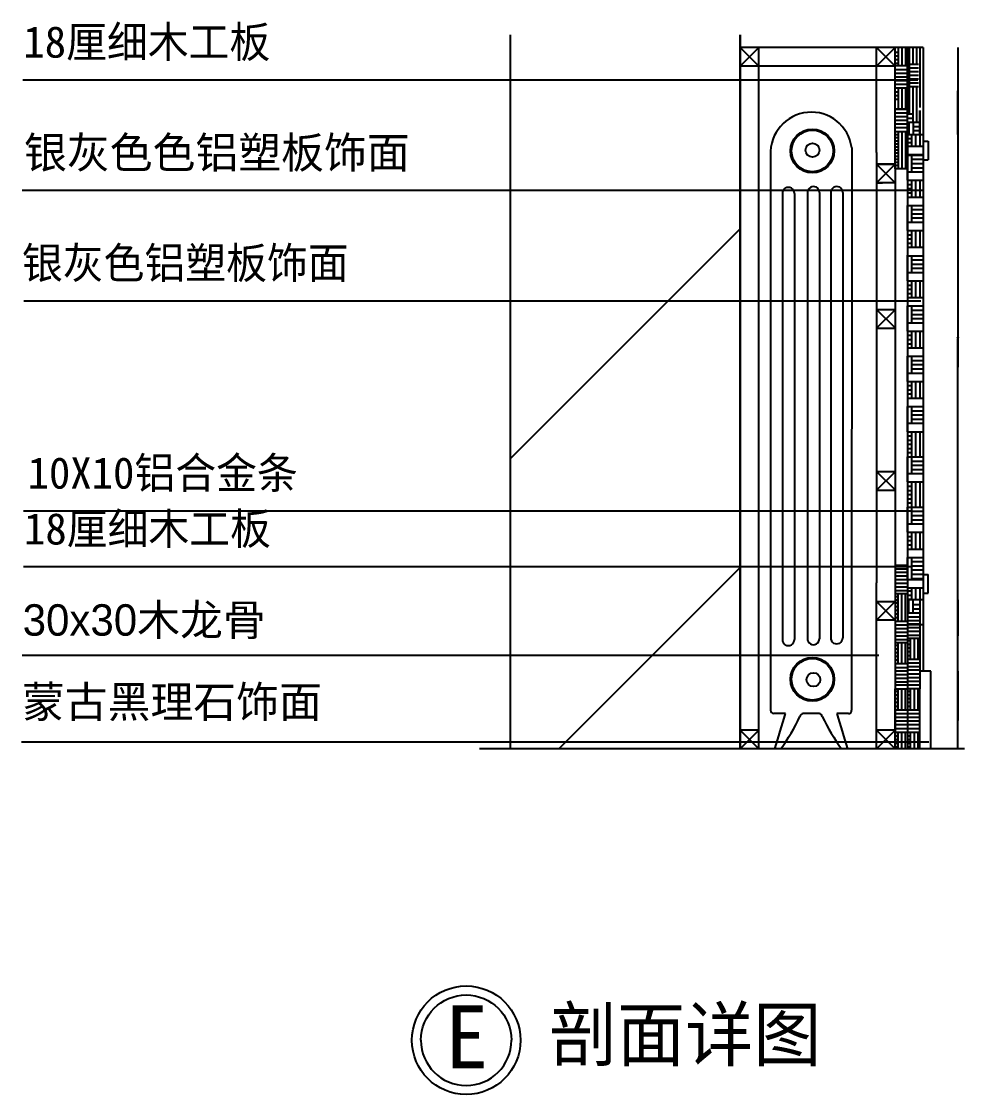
# Model space of a CAD drawing. Header units: metres. Extents: x 278507 to 282763, y -2092 to -900.
# Drawn here: x 278507 to 279408, y -1924 to -900 of the extents above; entities that cross this region are included whole.
import ezdxf

# ---------------------------------------------------------------- set-up
doc = ezdxf.new("R2010")
doc.units = ezdxf.units.M
for name, color, linetype in [('10', 8, 'Continuous'), ('11', 3, 'Continuous'), ('17', 1, 'Continuous'), ('20', 1, 'Continuous'), ('3', 2, 'Continuous'), ('7', 7, 'Continuous'), ('8', 7, 'Continuous')]:
    doc.layers.add(name, color=color, linetype=linetype)
doc.dimstyles.get("Standard").update_dxf_attribs({"dimtxt": 2.5, "dimasz": 2.5, "dimexe": 1.25, "dimexo": 0.625, "dimtad": 1, "dimcen": 2.5, "dimazin": 3, "dimtfac": 1, "dimtmove": 0, "dimatfit": 3})

# ---------------------------------------------------------------- blocks, each defined once
blk = doc.blocks.new('HY-4')
at = {"layer": '20'}
for points in [[(-5, 0, -1), (5, 0, -1)], [(-5, 0, 1), (5, 0, 1)]]:
    blk.add_lwpolyline(points, format="xyb", dxfattribs=at)
blk.add_circle((0, 0), 6, dxfattribs=at)
blk.add_circle((0, 0), 6, dxfattribs=at)
blk = doc.blocks.new('_CLOSEDFILLED')
at = {"color": 0, "linetype": 'BYBLOCK'}
blk.add_solid([(-1, 0.2), (0, 0), (-1, -0.2)], dxfattribs=at)
blk = doc.blocks.new('*D5')
for p, q in [((279401.4, -924.84), (279401.4, -1202.81)), ((279401.15, -1202.81), (279400.9, -1202.81)), ((279401.4, -1594.47), (279401.4, -1202.81)), ((279401.4, -1202.81), (279401.4, -1202.81)), ((279401.65, -1202.81), (279401.9, -1202.81))]:
    blk.add_line(p, q)
at = {"layer": 'Defpoints'}
for p in [(279401.4, -924.84), (279401.4, -1202.81), (279401.4, -1594.47)]:
    blk.add_point(p, dxfattribs=at)
at = {"layer": '7', "xscale": 0.25, "yscale": 0.25}
blk.add_blockref('_CLOSEDFILLED', (279401.4, -1202.81), dxfattribs=at)
at = {"layer": '7', "xscale": 0.25, "yscale": 0.25, "rotation": 180}
blk.add_blockref('_CLOSEDFILLED', (279401.4, -1202.81), dxfattribs=at)
at = {"layer": '7', "insert": (279401.4, -1201.685), "char_height": 1, "attachment_point": 5}
blk.add_mtext('1000', dxfattribs=at)
blk = doc.blocks.new('*D6')
for p, q in [((279401.4, -1007.98), (279401.4, -1230.05)), ((279401.15, -1230.05), (279400.9, -1230.05)), ((279401.4, -1452.07), (279401.4, -1230.05)), ((279401.4, -1230.05), (279401.4, -1230.05)), ((279401.65, -1230.05), (279401.9, -1230.05))]:
    blk.add_line(p, q)
at = {"layer": 'Defpoints'}
for p in [(279401.4, -1007.98), (279401.4, -1230.05), (279401.4, -1452.07)]:
    blk.add_point(p, dxfattribs=at)
at = {"layer": '7', "xscale": 0.25, "yscale": 0.25}
blk.add_blockref('_CLOSEDFILLED', (279401.4, -1230.05), dxfattribs=at)
at = {"layer": '7', "xscale": 0.25, "yscale": 0.25, "rotation": 180}
blk.add_blockref('_CLOSEDFILLED', (279401.4, -1230.05), dxfattribs=at)
at = {"layer": '7', "insert": (279401.4, -1228.925), "char_height": 1, "attachment_point": 5}
blk.add_mtext('610', dxfattribs=at)
blk = doc.blocks.new('*D10')
for p, q in [((279401.4, -1520.37), (279401.4, -1567.22)), ((279401.15, -1567.22), (279400.9, -1567.22)), ((279401.4, -1594.47), (279401.4, -1567.22)), ((279401.4, -1567.22), (279401.4, -1567.22)), ((279401.65, -1567.22), (279401.9, -1567.22))]:
    blk.add_line(p, q)
at = {"layer": 'Defpoints'}
for p in [(279401.4, -1520.37), (279401.4, -1567.22), (279401.4, -1594.47)]:
    blk.add_point(p, dxfattribs=at)
at = {"layer": '7', "xscale": 0.25, "yscale": 0.25}
blk.add_blockref('_CLOSEDFILLED', (279401.4, -1567.22), dxfattribs=at)
at = {"layer": '7', "xscale": 0.25, "yscale": 0.25, "rotation": 180}
blk.add_blockref('_CLOSEDFILLED', (279401.4, -1567.22), dxfattribs=at)
at = {"layer": '7', "insert": (279401.4, -1566.095), "char_height": 1, "attachment_point": 5}
blk.add_mtext('120', dxfattribs=at)
blk = doc.blocks.new('*D11')
for p, q in [((279401.4, -1452.07), (279401.4, -1486.58)), ((279401.15, -1486.58), (279400.9, -1486.58)), ((279401.4, -1520.37), (279401.4, -1486.58)), ((279401.4, -1486.58), (279401.4, -1486.58)), ((279401.65, -1486.58), (279401.9, -1486.58))]:
    blk.add_line(p, q)
at = {"layer": 'Defpoints'}
for p in [(279401.4, -1452.07), (279401.4, -1486.58), (279401.4, -1520.37)]:
    blk.add_point(p, dxfattribs=at)
at = {"layer": '7', "xscale": 0.25, "yscale": 0.25}
blk.add_blockref('_CLOSEDFILLED', (279401.4, -1486.58), dxfattribs=at)
at = {"layer": '7', "xscale": 0.25, "yscale": 0.25, "rotation": 180}
blk.add_blockref('_CLOSEDFILLED', (279401.4, -1486.58), dxfattribs=at)
at = {"layer": '7', "insert": (279401.4, -1485.455), "char_height": 1, "attachment_point": 5}
blk.add_mtext('135', dxfattribs=at)
blk = doc.blocks.new('*D19')
for p, q in [((279401.4, -924.84), (279401.4, -966.7)), ((279401.15, -966.7), (279400.9, -966.7)), ((279401.4, -1007.98), (279401.4, -966.7)), ((279401.4, -966.7), (279401.4, -966.7)), ((279401.65, -966.7), (279401.9, -966.7))]:
    blk.add_line(p, q)
at = {"layer": 'Defpoints'}
for p in [(279401.4, -924.84), (279401.4, -966.7), (279401.4, -1007.98)]:
    blk.add_point(p, dxfattribs=at)
at = {"layer": '7', "xscale": 0.25, "yscale": 0.25}
blk.add_blockref('_CLOSEDFILLED', (279401.4, -966.7), dxfattribs=at)
at = {"layer": '7', "xscale": 0.25, "yscale": 0.25, "rotation": 180}
blk.add_blockref('_CLOSEDFILLED', (279401.4, -966.7), dxfattribs=at)
at = {"layer": '7', "insert": (279401.4, -965.575), "char_height": 1, "attachment_point": 5}
blk.add_mtext('135', dxfattribs=at)

msp = doc.modelspace()

# ---------------------------------------------------------------- hatches: boundary and pattern name
at = {"layer": '10'}
h = msp.add_hatch(dxfattribs=at)
h.set_pattern_fill('ANSI32', scale=72)
h.paths.add_polyline_path([(278974.35, -1594.47), (279193.61, -1594.47), (279193.61, -912.99), (278974.35, -912.99)])

# ---------------------------------------------------------------- linework, layer by layer
msp.add_line((279211.38, -1594.47), (279193.61, -1594.47))
for p, q in [((279341.53, -929.28), (279344.56, -929.28)), ((279344.56, -924.84), (279344.56, -942.26)), ((279348.12, -924.84), (279348.12, -942.26)), ((279351.67, -924.84), (279351.67, -942.26)), ((279353.38, -926.57), (279355.23, -926.57)), ((279353.38, -930.13), (279355.23, -930.13)), ((279355.23, -940.79), (279355.23, -924.84)), ((279358.78, -940.79), (279358.78, -924.84)), ((279362.34, -940.79), (279362.34, -924.84)), ((279341.53, -932.83), (279344.56, -932.83)), ((279341.53, -936.39), (279344.56, -936.39)), ((279341.53, -939.94), (279344.56, -939.94)), ((279341.53, -942.26), (279353.38, -942.26)), ((279341.53, -942.26), (279344.56, -942.26)), ((279353.38, -933.68), (279355.23, -933.68)), ((279353.38, -937.24), (279355.23, -937.24)), ((279353.38, -940.79), (279355.23, -940.79)), ((279355.23, -962.13), (279355.23, -940.79)), ((279355.23, -940.79), (279364.05, -940.79)), ((279341.53, -945.82), (279353.38, -945.82)), ((279341.53, -949.37), (279353.38, -949.37)), ((279355.23, -944.35), (279364.05, -944.35)), ((279355.23, -947.9), (279364.05, -947.9)), ((279355.23, -951.46), (279364.05, -951.46)), ((279341.53, -952.93), (279353.38, -952.93)), ((279341.53, -956.49), (279353.38, -956.49)), ((279341.53, -960.04), (279353.38, -960.04)), ((279353.38, -962.13), (279355.23, -962.13)), ((279355.23, -955.02), (279364.05, -955.02)), ((279355.23, -958.57), (279364.05, -958.57)), ((279355.23, -962.13), (279364.05, -962.13)), ((279355.23, -988.34), (279355.23, -962.13)), ((279358.78, -996.34), (279358.78, -962.13)), ((279362.34, -996.34), (279362.34, -962.13)), ((279341.53, -963.6), (279344.56, -963.6)), ((279341.53, -963.6), (279344.56, -963.6)), ((279341.53, -967.15), (279344.56, -967.15)), ((279341.53, -970.71), (279344.56, -970.71)), ((279344.56, -963.6), (279353.38, -963.6)), ((279344.56, -963.6), (279353.38, -963.6)), ((279344.56, -963.6), (279344.56, -983.69)), ((279348.12, -963.6), (279348.12, -983.69)), ((279351.67, -963.6), (279351.67, -983.69)), ((279353.38, -965.68), (279355.23, -965.68)), ((279353.38, -969.24), (279355.23, -969.24)), ((279353.38, -972.79), (279355.23, -972.79)), ((279341.53, -974.26), (279344.56, -974.26)), ((279353.38, -976.35), (279355.23, -976.35)), ((279353.38, -979.9), (279355.23, -979.9)), ((279341.53, -983.69), (279353.38, -983.69)), ((279353.38, -983.69), (279341.53, -983.69)), ((279341.53, -987.25), (279353.38, -987.25)), ((279341.53, -990.81), (279353.38, -990.81)), ((279344.56, -983.69), (279353.38, -983.69)), ((279353.38, -988.34), (279358.83, -988.34)), ((279353.38, -992.34), (279358.83, -992.34)), ((279341.53, -994.36), (279353.38, -994.36)), ((279341.53, -997.92), (279353.38, -997.92)), ((279341.53, -1001.47), (279353.38, -1001.47)), ((279353.38, -996.34), (279358.83, -996.34)), ((279354.83, -996.34), (279354.83, -1007.98)), ((279358.83, -996.34), (279365.24, -996.34)), ((279358.83, -996.34), (279358.83, -1007.98)), ((279358.83, -1000.34), (279365.24, -1000.34)), ((279341.53, -1005.03), (279353.38, -1005.03)), ((279341.53, -1007.98), (279344.56, -1007.98)), ((279341.53, -1010.94), (279344.56, -1010.94)), ((279341.53, -1013.89), (279344.56, -1013.89)), ((279344.56, -1005.03), (279353.38, -1005.03)), ((279344.56, -1005.03), (279344.56, -1040.76)), ((279348.12, -1005.03), (279348.12, -1040.76)), ((279351.67, -1005.03), (279351.67, -1040.76)), ((279353.38, -1011.69), (279357.42, -1011.69)), ((279357.42, -1019.22), (279357.42, -1007.98)), ((279358.83, -1004.34), (279365.24, -1004.34)), ((279361.42, -1019.22), (279361.42, -1007.98)), ((279365.42, -1019.22), (279365.42, -1007.98)), ((279300.15, -1020.62), (279300.06, -1557.64)), ((279341.53, -1016.85), (279344.56, -1016.85)), ((279341.53, -1019.8), (279344.56, -1019.8)), ((279341.53, -1022.76), (279344.56, -1022.76)), ((279353.38, -1015.69), (279357.42, -1015.69)), ((279222.75, -1027.79), (279222.75, -1557.64)), ((279341.53, -1025.58), (279344.56, -1025.58)), ((279341.53, -1028.54), (279344.56, -1028.54)), ((279341.53, -1031.49), (279344.56, -1031.49)), ((279341.53, -1034.45), (279344.56, -1034.45)), ((279353.38, -1027.69), (279357.42, -1027.69)), ((279353.42, -1051.69), (279353.42, -1027.69)), ((279357.42, -1027.69), (279357.42, -1027.22)), ((279357.42, -1043.69), (279357.42, -1027.69)), ((279357.42, -1027.69), (279368.24, -1027.69)), ((279357.42, -1031.69), (279368.24, -1031.69)), ((279361.42, -1027.69), (279361.42, -1027.22)), ((279365.42, -1027.69), (279365.42, -1027.22)), ((279329.68, -1036.24), (279332.71, -1036.24)), ((279332.71, -1036.24), (279341.53, -1036.24)), ((279341.53, -1037.4), (279344.56, -1037.4)), ((279353.42, -1043.69), (279368.24, -1043.69)), ((279357.42, -1035.69), (279368.24, -1035.69)), ((279357.42, -1039.69), (279368.24, -1039.69)), ((279353.38, -1051.69), (279357.42, -1051.69)), ((279357.42, -1051.69), (279368.24, -1051.69)), ((279357.42, -1067.69), (279357.42, -1051.69)), ((279361.42, -1067.69), (279361.42, -1051.69)), ((279365.42, -1067.69), (279365.42, -1051.69)), ((279233.94, -1064.39), (279233.94, -1489.98)), ((279245.44, -1064.23), (279245.44, -1490.14)), ((279257.86, -1063.54), (279257.86, -1489.13)), ((279269.36, -1063.37), (279269.36, -1489.29)), ((279280.07, -1063.54), (279280.07, -1488.32)), ((279291.57, -1063.37), (279291.57, -1488.49)), ((279353.38, -1055.69), (279357.42, -1055.69)), ((279353.38, -1059.69), (279357.42, -1059.69)), ((279353.38, -1063.69), (279357.42, -1063.69)), ((279353.38, -1067.69), (279368.24, -1067.69)), ((279353.38, -1075.69), (279357.42, -1075.69)), ((279353.42, -1099.69), (279353.42, -1075.69)), ((279357.42, -1091.69), (279357.42, -1075.69)), ((279357.42, -1075.69), (279368.24, -1075.69)), ((279357.42, -1079.69), (279368.24, -1079.69)), ((279357.42, -1083.69), (279368.24, -1083.69)), ((279353.42, -1091.69), (279368.24, -1091.69)), ((279357.42, -1087.69), (279368.24, -1087.69)), ((279353.38, -1099.69), (279357.42, -1099.69)), ((279353.38, -1103.69), (279357.42, -1103.69)), ((279357.42, -1115.69), (279357.42, -1099.69)), ((279357.42, -1099.69), (279368.24, -1099.69)), ((279361.42, -1115.69), (279361.42, -1099.69)), ((279365.42, -1115.69), (279365.42, -1099.69)), ((279353.38, -1107.69), (279357.42, -1107.69)), ((279353.38, -1111.69), (279357.42, -1111.69)), ((279353.38, -1115.69), (279368.24, -1115.69)), ((279353.38, -1123.69), (279357.42, -1123.69)), ((279353.42, -1147.69), (279353.42, -1123.69)), ((279357.42, -1139.69), (279357.42, -1123.69)), ((279357.42, -1123.69), (279368.24, -1123.69)), ((279357.42, -1127.69), (279368.24, -1127.69)), ((279357.42, -1131.69), (279368.24, -1131.69)), ((279357.42, -1135.69), (279368.24, -1135.69)), ((279353.42, -1139.69), (279368.24, -1139.69)), ((279353.38, -1147.69), (279357.42, -1147.69)), ((279353.38, -1151.69), (279357.42, -1151.69)), ((279353.38, -1155.69), (279357.42, -1155.69)), ((279357.42, -1163.69), (279357.42, -1147.69)), ((279357.42, -1147.69), (279368.24, -1147.69)), ((279361.42, -1163.69), (279361.42, -1147.69)), ((279365.42, -1163.69), (279365.42, -1147.69)), ((279353.38, -1159.69), (279357.42, -1159.69)), ((279353.38, -1163.69), (279368.24, -1163.69)), ((279353.38, -1171.69), (279357.42, -1171.69)), ((279353.42, -1195.69), (279353.42, -1171.69)), ((279357.42, -1187.69), (279357.42, -1171.69)), ((279357.42, -1171.69), (279368.24, -1171.69)), ((279357.42, -1175.69), (279368.24, -1175.69)), ((279353.42, -1187.69), (279368.24, -1187.69)), ((279357.42, -1179.69), (279368.24, -1179.69)), ((279357.42, -1183.69), (279368.24, -1183.69)), ((279353.38, -1195.69), (279357.42, -1195.69)), ((279357.42, -1211.69), (279357.42, -1195.69)), ((279357.42, -1195.69), (279368.24, -1195.69)), ((279361.42, -1211.69), (279361.42, -1195.69)), ((279365.42, -1211.69), (279365.42, -1195.69)), ((279353.38, -1199.69), (279357.42, -1199.69)), ((279353.38, -1203.69), (279357.42, -1203.69)), ((279353.38, -1207.69), (279357.42, -1207.69)), ((279353.38, -1211.69), (279368.24, -1211.69)), ((279353.38, -1219.69), (279357.42, -1219.69)), ((279353.42, -1243.69), (279353.42, -1219.69)), ((279357.42, -1235.69), (279357.42, -1219.69)), ((279357.42, -1219.69), (279368.24, -1219.69)), ((279357.42, -1223.69), (279368.24, -1223.69)), ((279357.42, -1227.69), (279368.24, -1227.69)), ((279353.42, -1235.69), (279368.24, -1235.69)), ((279357.42, -1231.69), (279368.24, -1231.69)), ((279353.38, -1243.69), (279357.42, -1243.69)), ((279353.38, -1247.69), (279357.42, -1247.69)), ((279357.42, -1259.69), (279357.42, -1243.69)), ((279357.42, -1243.69), (279368.24, -1243.69)), ((279361.42, -1259.69), (279361.42, -1243.69)), ((279365.42, -1259.69), (279365.42, -1243.69)), ((279353.38, -1251.69), (279357.42, -1251.69)), ((279353.38, -1255.69), (279357.42, -1255.69)), ((279353.38, -1259.69), (279368.24, -1259.69)), ((279353.38, -1267.69), (279357.42, -1267.69)), ((279353.42, -1291.69), (279353.42, -1267.69)), ((279357.42, -1283.69), (279357.42, -1267.69)), ((279357.42, -1267.69), (279368.24, -1267.69)), ((279357.42, -1271.69), (279368.24, -1271.69)), ((279357.42, -1275.69), (279368.24, -1275.69)), ((279357.42, -1279.69), (279368.24, -1279.69)), ((279353.42, -1283.69), (279368.24, -1283.69)), ((279353.38, -1291.69), (279357.42, -1291.69)), ((279353.38, -1295.69), (279357.42, -1295.69)), ((279353.38, -1299.69), (279357.42, -1299.69)), ((279357.42, -1315.69), (279357.42, -1291.69)), ((279357.42, -1291.69), (279368.24, -1291.69)), ((279361.42, -1315.69), (279361.42, -1291.69)), ((279365.42, -1315.69), (279365.42, -1291.69)), ((279353.38, -1303.69), (279357.42, -1303.69)), ((279353.38, -1307.69), (279357.42, -1307.69)), ((279353.38, -1311.69), (279357.42, -1311.69)), ((279353.38, -1315.69), (279357.42, -1315.69)), ((279353.42, -1339.69), (279353.42, -1315.69)), ((279357.42, -1315.69), (279368.24, -1315.69)), ((279357.42, -1331.69), (279357.42, -1315.69)), ((279357.42, -1319.69), (279368.24, -1319.69)), ((279357.42, -1323.69), (279368.24, -1323.69)), ((279357.42, -1327.69), (279368.24, -1327.69)), ((279353.38, -1339.69), (279357.42, -1339.69)), ((279353.42, -1331.69), (279368.24, -1331.69)), ((279357.42, -1363.69), (279357.42, -1339.69)), ((279357.42, -1339.69), (279368.24, -1339.69)), ((279361.42, -1363.69), (279361.42, -1339.69)), ((279365.42, -1363.69), (279365.42, -1339.69)), ((279353.38, -1343.69), (279357.42, -1343.69)), ((279353.38, -1347.69), (279357.42, -1347.69)), ((279353.38, -1351.69), (279357.42, -1351.69)), ((279353.38, -1355.69), (279357.42, -1355.69)), ((279353.38, -1359.69), (279357.42, -1359.69)), ((279353.38, -1363.69), (279357.42, -1363.69)), ((279353.42, -1387.69), (279353.42, -1363.69)), ((279357.42, -1379.69), (279357.42, -1363.69)), ((279357.42, -1363.69), (279368.24, -1363.69)), ((279357.42, -1367.69), (279368.24, -1367.69)), ((279357.42, -1371.69), (279368.24, -1371.69)), ((279353.42, -1379.69), (279368.24, -1379.69)), ((279357.42, -1375.69), (279368.24, -1375.69)), ((279353.38, -1387.69), (279357.42, -1387.69)), ((279353.38, -1391.69), (279357.42, -1391.69)), ((279357.42, -1403.69), (279357.42, -1387.69)), ((279357.42, -1387.69), (279368.24, -1387.69)), ((279361.42, -1403.69), (279361.42, -1387.69)), ((279365.42, -1403.69), (279365.42, -1387.69)), ((279353.38, -1395.69), (279357.42, -1395.69)), ((279353.38, -1399.69), (279357.42, -1399.69)), ((279353.38, -1403.69), (279368.24, -1403.69)), ((279353.38, -1411.69), (279357.42, -1411.69)), ((279353.42, -1432.84), (279353.42, -1411.69)), ((279357.42, -1432.84), (279357.42, -1411.69)), ((279357.42, -1411.69), (279368.24, -1411.69)), ((279341.53, -1422.57), (279353.38, -1422.57)), ((279357.42, -1415.69), (279368.24, -1415.69)), ((279357.42, -1419.69), (279368.24, -1419.69)), ((279357.42, -1423.69), (279368.24, -1423.69)), ((279341.53, -1425.82), (279353.38, -1425.82)), ((279341.53, -1429.37), (279353.38, -1429.37)), ((279341.53, -1432.63), (279353.38, -1432.63)), ((279357.42, -1427.69), (279368.24, -1427.69)), ((279357.42, -1431.69), (279368.24, -1431.69)), ((279341.53, -1436.18), (279353.38, -1436.18)), ((279341.53, -1439.74), (279353.38, -1439.74)), ((279341.53, -1443.29), (279353.38, -1443.29)), ((279353.38, -1443.69), (279357.42, -1443.69)), ((279357.42, -1452.07), (279357.42, -1440.84)), ((279361.42, -1452.07), (279361.42, -1440.84)), ((279365.42, -1452.07), (279365.42, -1440.84)), ((279341.53, -1446.16), (279353.38, -1446.16)), ((279341.53, -1446.16), (279353.38, -1446.16)), ((279341.53, -1446.16), (279344.56, -1446.16)), ((279341.53, -1449.12), (279344.56, -1449.12)), ((279341.53, -1452.07), (279344.56, -1452.07)), ((279344.56, -1455.03), (279344.56, -1446.16)), ((279344.56, -1446.16), (279353.38, -1446.16)), ((279344.56, -1472.65), (279344.56, -1452.55)), ((279348.12, -1455.03), (279348.12, -1446.16)), ((279348.12, -1472.65), (279348.12, -1452.55)), ((279351.67, -1455.03), (279351.67, -1446.16)), ((279351.67, -1472.65), (279351.67, -1452.55)), ((279353.38, -1447.69), (279357.42, -1447.69)), ((279353.38, -1451.69), (279357.42, -1451.69)), ((279354.83, -1464.7), (279354.83, -1452.07)), ((279358.83, -1464.7), (279358.83, -1452.07)), ((279341.53, -1454.87), (279344.56, -1454.87)), ((279341.53, -1455.03), (279344.56, -1455.03)), ((279341.53, -1455.03), (279344.56, -1455.03)), ((279341.53, -1458.42), (279344.56, -1458.42)), ((279341.53, -1461.98), (279344.56, -1461.98)), ((279353.38, -1464.7), (279358.83, -1464.7)), ((279358.83, -1456.7), (279365.24, -1456.7)), ((279358.83, -1460.7), (279365.24, -1460.7)), ((279358.83, -1464.7), (279365.24, -1464.7)), ((279341.53, -1465.53), (279344.56, -1465.53)), ((279341.53, -1469.09), (279344.56, -1469.09)), ((279341.53, -1472.65), (279344.56, -1472.65)), ((279341.53, -1472.65), (279344.56, -1472.65)), ((279341.53, -1472.65), (279344.56, -1472.65)), ((279341.53, -1472.65), (279353.38, -1472.65)), ((279344.56, -1472.65), (279353.38, -1472.65)), ((279353.38, -1468.29), (279365.24, -1468.29)), ((279353.38, -1471.85), (279365.24, -1471.85)), ((279356.41, -1468.29), (279365.24, -1468.29)), ((279341.53, -1476.2), (279353.38, -1476.2)), ((279341.53, -1479.45), (279353.38, -1479.45)), ((279341.53, -1483.01), (279353.38, -1483.01)), ((279353.38, -1475.1), (279365.24, -1475.1)), ((279353.38, -1478.65), (279365.24, -1478.65)), ((279353.38, -1482.21), (279365.24, -1482.21)), ((279341.53, -1486.56), (279353.38, -1486.56)), ((279341.53, -1490.12), (279353.38, -1490.12)), ((279341.53, -1492.99), (279344.56, -1492.99)), ((279341.53, -1492.99), (279353.38, -1492.99)), ((279341.53, -1495.31), (279344.56, -1495.31)), ((279344.56, -1492.99), (279353.38, -1492.99)), ((279344.56, -1513.09), (279344.56, -1492.99)), ((279348.12, -1513.09), (279348.12, -1492.99)), ((279351.67, -1513.09), (279351.67, -1492.99)), ((279353.38, -1485.76), (279365.24, -1485.76)), ((279353.38, -1488.64), (279365.24, -1488.64)), ((279353.38, -1488.64), (279365.24, -1488.64)), ((279353.38, -1488.64), (279356.41, -1488.64)), ((279353.38, -1490.96), (279356.41, -1490.96)), ((279353.38, -1494.51), (279356.41, -1494.51)), ((279356.41, -1488.64), (279365.24, -1488.64)), ((279356.41, -1508.73), (279356.41, -1488.64)), ((279356.41, -1488.64), (279365.24, -1488.64)), ((279359.97, -1508.73), (279359.97, -1488.64)), ((279363.52, -1508.73), (279363.52, -1488.64)), ((279341.53, -1498.87), (279344.56, -1498.87)), ((279341.53, -1502.42), (279344.56, -1502.42)), ((279353.38, -1498.07), (279356.41, -1498.07)), ((279353.38, -1501.62), (279356.41, -1501.62)), ((279353.38, -1505.18), (279356.41, -1505.18)), ((279341.53, -1505.98), (279344.56, -1505.98)), ((279341.53, -1509.53), (279344.56, -1509.53)), ((279341.53, -1513.09), (279353.38, -1513.09)), ((279341.53, -1513.09), (279344.56, -1513.09)), ((279344.56, -1513.09), (279353.38, -1513.09)), ((279353.38, -1508.73), (279356.41, -1508.73)), ((279353.38, -1508.73), (279365.24, -1508.73)), ((279353.38, -1512.33), (279365.24, -1512.33)), ((279353.38, -1515.89), (279365.24, -1515.89)), ((279356.41, -1508.73), (279365.24, -1508.73)), ((279356.41, -1512.33), (279365.24, -1512.33)), ((279341.53, -1516.65), (279353.38, -1516.65)), ((279341.53, -1519.9), (279353.38, -1519.9)), ((279341.53, -1523.45), (279353.38, -1523.45)), ((279353.38, -1519.14), (279365.24, -1519.14)), ((279353.38, -1522.69), (279365.24, -1522.69)), ((279341.53, -1527.01), (279353.38, -1527.01)), ((279341.53, -1530.56), (279353.38, -1530.56)), ((279341.53, -1533.44), (279353.38, -1533.44)), ((279353.38, -1526.25), (279365.24, -1526.25)), ((279353.38, -1529.8), (279365.24, -1529.8)), ((279353.38, -1533.46), (279365.24, -1533.46)), ((279341.53, -1536.99), (279344.56, -1536.99)), ((279341.53, -1539.31), (279344.56, -1539.31)), ((279341.53, -1542.87), (279344.56, -1542.87)), ((279341.53, -1546.42), (279344.56, -1546.42)), ((279344.56, -1557.09), (279344.56, -1536.99)), ((279344.56, -1536.99), (279353.38, -1536.99)), ((279348.12, -1557.09), (279348.12, -1536.99)), ((279351.67, -1557.09), (279351.67, -1536.99)), ((279365.24, -1536.99), (279353.38, -1536.99)), ((279353.38, -1539.31), (279356.41, -1539.31)), ((279353.38, -1542.87), (279356.41, -1542.87)), ((279353.38, -1546.42), (279356.41, -1546.42)), ((279356.41, -1557.09), (279356.41, -1536.99)), ((279359.97, -1557.09), (279359.97, -1536.99)), ((279363.52, -1557.09), (279363.52, -1536.99)), ((279341.53, -1549.98), (279344.56, -1549.98)), ((279341.53, -1553.53), (279344.56, -1553.53)), ((279353.38, -1549.98), (279356.41, -1549.98)), ((279353.38, -1553.53), (279356.41, -1553.53)), ((279236.83, -1560.75), (279225.86, -1560.75)), ((279268.94, -1560.75), (279253.87, -1560.75)), ((279296.95, -1560.75), (279285.98, -1560.75)), ((279341.53, -1557.09), (279344.56, -1557.09)), ((279341.53, -1560.65), (279353.38, -1560.65)), ((279341.53, -1564.2), (279353.38, -1564.2)), ((279344.56, -1557.09), (279353.38, -1557.09)), ((279353.38, -1557.09), (279356.41, -1557.09)), ((279353.38, -1560.65), (279365.24, -1560.65)), ((279353.38, -1564.2), (279365.24, -1564.2)), ((279356.41, -1557.09), (279365.24, -1557.09)), ((279341.53, -1567.76), (279353.38, -1567.76)), ((279341.53, -1571.31), (279353.38, -1571.31)), ((279341.53, -1574.87), (279353.38, -1574.87)), ((279353.38, -1567.76), (279365.24, -1567.76)), ((279353.38, -1571.31), (279365.24, -1571.31)), ((279353.38, -1574.87), (279365.24, -1574.87)), ((279341.53, -1578.42), (279344.56, -1578.42)), ((279341.53, -1581.98), (279344.56, -1581.98)), ((279341.53, -1585.53), (279344.56, -1585.53)), ((279344.56, -1578.42), (279353.38, -1578.42)), ((279344.56, -1594.47), (279344.56, -1578.42)), ((279348.12, -1594.47), (279348.12, -1578.42)), ((279351.67, -1594.47), (279351.67, -1578.42)), ((279353.38, -1578.42), (279356.41, -1578.42)), ((279353.38, -1581.98), (279356.41, -1581.98)), ((279353.38, -1585.53), (279356.41, -1585.53)), ((279356.41, -1594.47), (279356.41, -1578.42)), ((279356.41, -1578.42), (279365.24, -1578.42)), ((279359.97, -1594.47), (279359.97, -1578.42)), ((279363.52, -1594.47), (279363.52, -1578.42)), ((279341.53, -1589.09), (279344.56, -1589.09)), ((279341.53, -1592.65), (279344.56, -1592.65)), ((279353.38, -1589.09), (279356.41, -1589.09)), ((279353.38, -1592.65), (279356.41, -1592.65))]:
    msp.add_line(p, q, dxfattribs=at)
for centre, radius in [((279262.58, -1023.69), 20.86), ((279262.58, -1023.69), 19.83), ((279262.67, -1022.96), 6.61), ((279262.58, -1528), 20.86), ((279262.58, -1528), 19.83), ((279263.57, -1528.4), 6.61)]:
    msp.add_circle(centre, radius, dxfattribs=at)
for centre, radius, start, end in [((279261.58, -1025.58), 38.89, 7.32, 183.26), ((279239.69, -1064.27), 5.75, 359.58, 181.21), ((279263.61, -1063.41), 5.75, 359.58, 181.21), ((279285.82, -1063.41), 5.75, 359.58, 181.21), ((279239.69, -1490.1), 5.75, 178.79, 0.42), ((279263.61, -1489.25), 5.75, 178.79, 0.42), ((279285.82, -1488.44), 5.75, 178.79, 0.42), ((279225.86, -1557.64), 3.11, 180, 270), ((278340.35, -1306.65), 931.8, 342.01, 344.17), ((279055.48, -1467.82), 217.52, 324.39, 333.87), ((279253.87, -1563.86), 3.11, 90, 175.84), ((279268.94, -1563.86), 3.11, 4.16, 90), ((279467.32, -1467.82), 217.52, 206.13, 215.61), ((280182.46, -1306.65), 931.8, 195.83, 197.99), ((279297.14, -1557.83), 2.92, 266.18, 3.81)]:
    msp.add_arc(centre, radius, start, end, dxfattribs=at)
at = {"layer": '11'}
for p, q in [((279368.24, -924.84), (279193.61, -924.84)), ((279211.38, -1594.47), (279211.38, -924.84)), ((279323.76, -1025.13), (279323.76, -924.84)), ((279341.53, -1040.76), (279341.53, -924.84)), ((279353.38, -985.08), (279353.38, -924.84)), ((279353.38, -952.93), (279353.38, -942.26)), ((279353.38, -952.93), (279353.38, -942.26)), ((279353.38, -952.93), (279353.38, -942.26)), ((279353.38, -952.93), (279353.38, -942.26)), ((279341.53, -942.62), (279193.61, -942.62)), ((279353.38, -994.36), (279353.38, -983.69)), ((279353.38, -994.36), (279353.38, -983.69)), ((279353.38, -994.36), (279353.38, -983.69)), ((279353.38, -994.36), (279353.38, -983.69)), ((279353.38, -1008.43), (279353.38, -983.69)), ((279353.38, -1007.98), (279353.38, -983.69)), ((279365.24, -994.36), (279365.24, -985.08)), ((279365.24, -994.36), (279365.24, -985.08)), ((279365.24, -1007.98), (279365.24, -985.08)), ((279353.38, -1007.98), (279365.24, -1007.98)), ((279323.76, -1025.13), (279323.76, -1435.91)), ((279323.76, -1036.24), (279341.53, -1036.24)), ((279341.53, -1036.24), (279323.76, -1036.24)), ((279341.53, -1036.24), (279329.68, -1036.24)), ((279341.53, -1037.43), (279341.53, -1043.36)), ((279341.53, -1040.76), (279341.53, -1594.47)), ((279353.38, -1040.76), (279341.53, -1040.76)), ((279341.53, -1054.02), (279323.76, -1054.02)), ((279323.76, -1054.02), (279329.68, -1054.02)), ((279335.1, -1054.02), (279323.76, -1054.02)), ((279353.38, -1129.24), (279353.38, -1123.32)), ((279323.76, -1174.99), (279342.04, -1174.99)), ((279323.76, -1192.77), (279342.04, -1192.77)), ((279323.76, -1329.63), (279342.04, -1329.63)), ((279323.76, -1347.41), (279342.04, -1347.41)), ((279353.38, -1419.3), (279341.53, -1419.3)), ((279323.76, -1594.47), (279323.76, -1435.91)), ((279323.76, -1453.68), (279341.53, -1453.68)), ((279341.53, -1453.73), (279341.53, -1459.66)), ((279368.24, -1452.07), (279353.38, -1452.07)), ((279353.38, -1452.07), (279353.38, -1536.99)), ((279353.38, -1452.07), (279353.38, -1536.99)), ((279341.53, -1471.46), (279323.76, -1471.46)), ((279353.38, -1466.67), (279353.38, -1536.99)), ((279353.38, -1466.67), (279353.38, -1536.99)), ((279353.38, -1466.67), (279353.38, -1536.99)), ((279353.38, -1466.67), (279353.38, -1536.99)), ((279365.24, -1466.67), (279365.24, -1536.99)), ((279365.24, -1466.67), (279365.24, -1536.99)), ((279368.24, -1475.95), (279353.38, -1475.95)), ((279341.53, -1594.47), (279341.53, -1536.99)), ((279353.38, -1536.99), (279353.38, -1594.47)), ((279211.38, -1576.69), (279193.61, -1576.69)), ((279341.53, -1576.69), (279323.76, -1576.69)), ((279341.53, -1594.47), (279323.76, -1594.47))]:
    msp.add_line(p, q, dxfattribs=at)
at = {"layer": '17'}
for points in [[(278974.35, -1594.47), (278974.35, -912.99)], [(279193.61, -1594.47), (279193.61, -912.99)]]:
    msp.add_lwpolyline(points, dxfattribs=at)
at = {"layer": '20'}
for p, q in [((278974.35, -1594.47), (278974.35, -912.99)), ((279193.61, -1594.47), (279193.61, -912.99)), ((279193.61, -912.99), (279193.61, -1594.47)), ((279193.61, -924.84), (279211.38, -942.62)), ((279193.61, -942.62), (279211.38, -924.84)), ((279323.76, -924.84), (279341.53, -942.62)), ((279323.76, -942.62), (279341.53, -924.84)), ((279365.24, -924.84), (279365.24, -982.32)), ((279368.24, -924.84), (279368.24, -1007.98)), ((279365.24, -985.08), (279365.24, -1007.98)), ((279353.38, -1007.98), (279368.24, -1007.98)), ((279353.38, -1008.43), (279353.38, -1452.07)), ((279368.24, -1007.98), (279368.24, -1520.37)), ((279353.38, -1019.22), (279368.24, -1019.22)), ((279368.24, -1014.22), (279373.24, -1014.22)), ((279373.24, -1014.22), (279373.24, -1032.22)), ((279353.38, -1027.22), (279368.24, -1027.22)), ((279368.24, -1032.22), (279373.24, -1032.22)), ((279323.76, -1054.02), (279341.53, -1036.24)), ((279323.76, -1036.24), (279341.53, -1054.02)), ((279323.76, -1192.77), (279342.04, -1174.99)), ((279323.76, -1174.99), (279342.04, -1192.77)), ((279323.76, -1347.41), (279342.04, -1329.63)), ((279323.76, -1329.63), (279342.04, -1347.41)), ((279353.38, -1432.84), (279368.24, -1432.84)), ((279368.24, -1427.84), (279373.24, -1427.84)), ((279373.24, -1445.84), (279373.24, -1427.84)), ((279353.38, -1440.84), (279368.24, -1440.84)), ((279323.76, -1471.46), (279341.53, -1453.68)), ((279323.76, -1453.68), (279341.53, -1471.46)), ((279365.24, -1452.07), (279365.24, -1536.99)), ((279368.24, -1445.84), (279373.24, -1445.84)), ((279375.76, -1520.37), (279365.24, -1520.37)), ((279375.76, -1594.47), (279375.76, -1520.37)), ((279365.24, -1594.47), (279365.24, -1536.99)), ((279193.61, -1576.69), (279211.38, -1594.47)), ((279193.61, -1594.47), (279211.38, -1576.69)), ((279323.76, -1576.69), (279341.53, -1594.47)), ((279323.76, -1594.47), (279341.53, -1576.69))]:
    msp.add_line(p, q, dxfattribs=at)
at = {"layer": '3'}
msp.add_line((279407.9, -1594.47), (278944.72, -1594.47), dxfattribs=at)

# ---------------------------------------------------------------- block references
at = {"layer": '8', "xscale": 8.64, "yscale": 8.64, "zscale": 8.64}
msp.add_blockref('HY-4', (278932.01, -1872.55), dxfattribs=at)

# ---------------------------------------------------------------- texts
for s, height, p in [('E', 60, (278912.2, -1899.28)), ('剖面详图', 50, (279011.15, -1891.93, -176.76))]:
    msp.add_text(s, height=height).set_placement(p)
at = {"layer": '8', "char_height": 30, "attachment_point": 1}
for s, insert in [('18厘细木工板', (278509.14, -904.64, 67.72)), ('\\f幼圆|b0|i0|c134|p49;银灰色色铝塑板饰面', (278509.76, -1010.23, 67.72)), ('银灰色铝塑板饰面', (278507.77, -1115.59, 67.72)), ('10X10铝合金条', (278513.16, -1316.06, 67.72)), ('18厘细木工板', (278509.76, -1369.33, 67.72)), ('\\f幼圆|b0|i0|c134|p49;30x30木龙骨', (278508.51, -1456.41, 67.72)), ('\\f幼圆|b0|i0|c134|p49;蒙古黑理石饰面', (278507.77, -1534.53, 67.72))]:
    msp.add_mtext(s, dxfattribs=dict(at, insert=insert))

# ---------------------------------------------------------------- dimensions: what is measured, and where the dimension line sits
at = {"layer": '7'}
for base, p1, p2, text, picture, middle in [((279401.4, -1202.81), (279401.4, -924.84), (279401.4, -1594.47), '1000', '*D5', (279401.4, -1201.685)), ((279401.4, -966.7), (279401.4, -1007.98), (279401.4, -924.84), '135', '*D19', (279401.4, -965.575)), ((279401.4, -1230.05), (279401.4, -1007.98), (279401.4, -1452.07), '610', '*D6', (279401.4, -1228.925)), ((279401.4, -1486.58), (279401.4, -1520.37), (279401.4, -1452.07), '135', '*D11', (279401.4, -1485.455)), ((279401.4, -1567.22), (279401.4, -1594.47), (279401.4, -1520.37), '120', '*D10', (279401.4, -1566.095))]:
    dim = msp.add_linear_dim(base=base, p1=p1, p2=p2, text=text, dimstyle='Standard', dxfattribs=at)
    dim.commit()
    dim.dimension.update_dxf_attribs({"geometry": picture, "text_midpoint": middle})

# ---------------------------------------------------------------- leaders
at = {"layer": '8'}
for points in [[(279363.17, -956), (278508.69, -956)], [(279368.24, -983.86), (279368.24, -1061.59), (278508.03, -1061.59)], [(279366.12, -1166.95), (278509.68, -1166.95)], [(279358.26, -1367.46), (278509.32, -1367.46)], [(279358.26, -1420.69), (278509.32, -1420.69)], [(279325.98, -1505.24), (278508.07, -1505.24)], [(279373.91, -1588.12), (278507.33, -1588.12)]]:
    msp.add_leader(points, dimstyle='Standard', dxfattribs=at)

doc.saveas('drawing.dxf')
